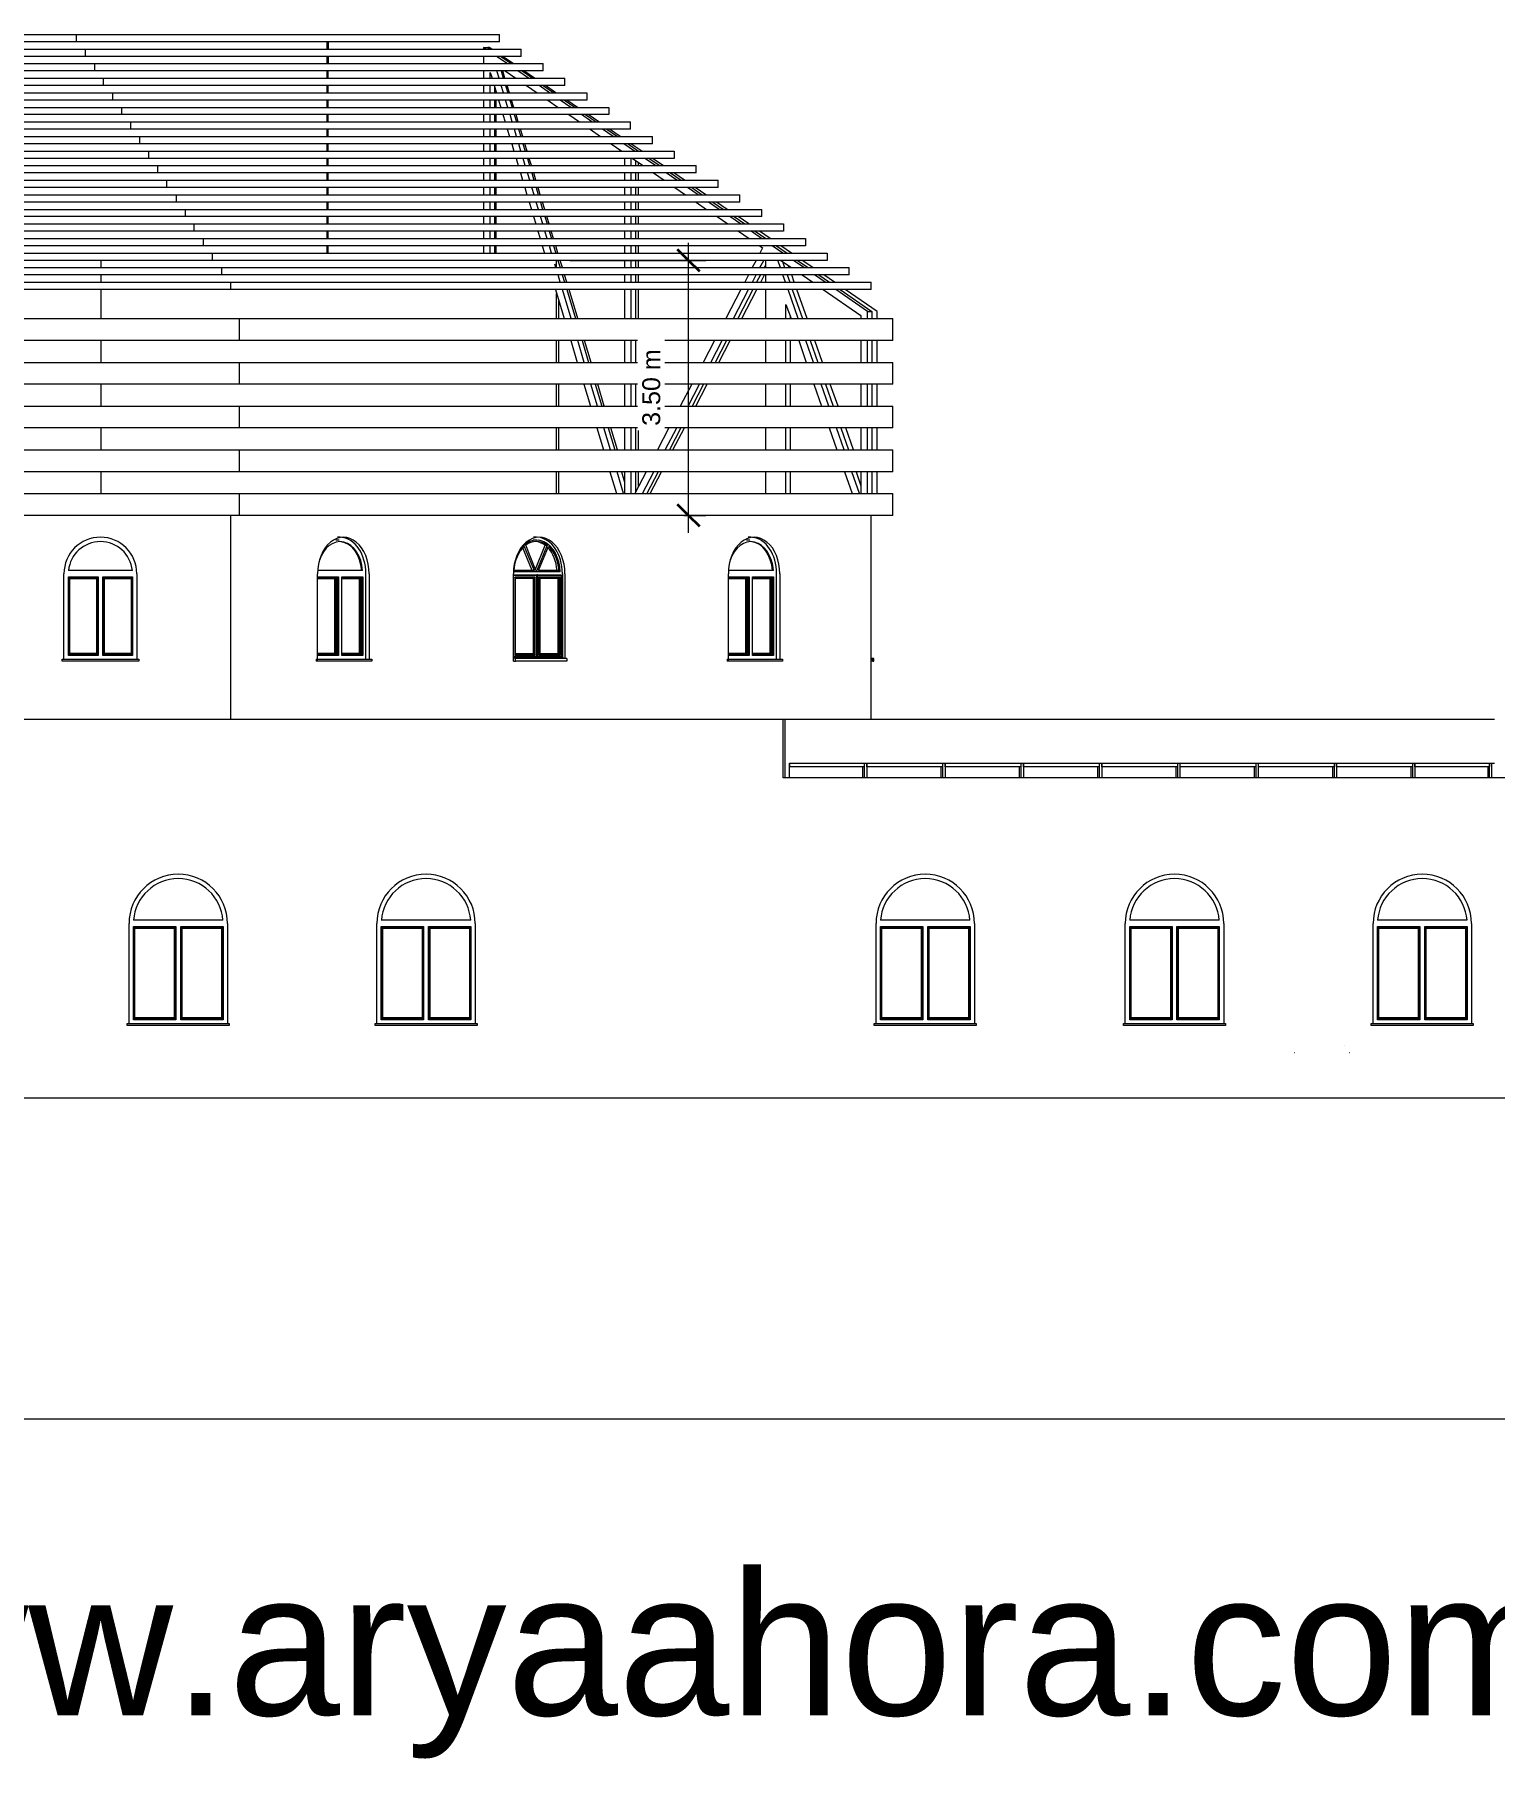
# Model space of a CAD drawing. Header units: millimetres. Extents: x -53558 to 47442, y -9060 to 14600.
# Drawn here: x -13527 to 6507, y -9060 to 14600 of the extents above; entities that cross this region are included whole.
import ezdxf

# ---------------------------------------------------------------- set-up
doc = ezdxf.new("R2010")
doc.units = ezdxf.units.MM
for name, color, linetype, lineweight in [('A-ANNO-DIMS', 211, 'Continuous', 9), ('A-ANNO-DIMS-100', 211, 'Continuous', 9), ('A-DETL-THIN', 151, 'Continuous', 9), ('A-FLOR', 192, 'Continuous', 9), ('A-GENM', 13, 'Continuous', 9), ('A-GLAZ', 151, 'Continuous', 9), ('A-GLAZ-CURT', 52, 'Continuous', 9), ('A-GLAZ-CWMG', 51, 'Continuous', 9), ('A-ROOF', 132, 'Continuous', 9), ('A-WALL', 113, 'Continuous', 9), ('G-ANNO-TEXT', 231, 'Continuous', 9), ('I-WALL', 2, 'Continuous', 9)]:
    doc.layers.add(name, color=color, linetype=linetype, lineweight=lineweight)
doc.styles.add('Arial', font='arial.ttf', dxfattribs={"height": 245.883234})
doc.styles.add('Arial_1', font='arial.ttf', dxfattribs={"height": 1967.065868})
doc.dimstyles.new('Diagonal_-_2_5mm_Arial', dxfattribs={"dimscale": 304.8, "dimtxt": 0.82021, "dimasz": 0.984252, "dimexe": 0.787402, "dimexo": 0.001615, "dimgap": 0.574147, "dimtad": 1, "dimlfac": 0.3048, "dimrnd": 0.01, "dimzin": 0, "dimdsep": 46, "dimtxsty": 'Arial', "dimblk1": 'OBLIQUE', "dimblk2": 'OBLIQUE', "dimsah": 1, "dimcen": 0.09, "dimdle": 0.787402, "dimazin": 0, "dimtfac": 1, "dimtdec": 4, "dimtix": 1, "dimtmove": 2, "dimatfit": 3, "dimfxl": 1, "dimtvp": 1, "dimtfill": 1, "dimtolj": 1, "dimtzin": 0, "dimarcsym": 2})

# ---------------------------------------------------------------- blocks, each defined once
blk = doc.blocks.new('Arched _2_ - Arched _2_-211955-North')
at = {"layer": 'A-GLAZ'}
for p, q in [((6129, 2443), (4902, 2443)), ((4901, 1075), (4901, 2357)), ((4901, 2357), (5483, 2357)), ((4911, 2345), (4911, 1093)), ((4911, 2345), (5471, 2345)), ((4921, 2335), (4911, 2345)), ((4921, 1103), (4921, 2335)), ((4921, 2335), (5461, 2335)), ((5471, 2345), (5461, 2335)), ((5461, 2335), (5461, 1103)), ((5471, 1093), (5471, 2345)), ((5483, 2357), (5483, 1075)), ((5549, 1075), (5549, 2357)), ((5549, 2357), (6131, 2357)), ((5561, 2345), (5561, 1093)), ((5561, 2345), (6121, 2345)), ((5571, 2335), (5561, 2345)), ((5571, 1103), (5571, 2335)), ((5571, 2335), (6111, 2335)), ((6121, 2345), (6111, 2335)), ((6111, 2335), (6111, 1103)), ((6121, 1093), (6121, 2345)), ((6131, 2357), (6131, 1075)), ((4816, 1025), (6216, 1025)), ((4816, 1000), (4816, 1025)), ((6216, 1000), (4816, 1000)), ((5483, 1075), (4901, 1075)), ((4911, 1093), (4921, 1103)), ((4911, 1093), (5471, 1093)), ((5461, 1103), (4921, 1103)), ((5471, 1093), (5461, 1103)), ((6131, 1075), (5549, 1075)), ((5561, 1093), (5571, 1103)), ((5561, 1093), (6121, 1093)), ((6111, 1103), (5571, 1103)), ((6121, 1093), (6111, 1103)), ((6216, 1025), (6216, 1000))]:
    blk.add_line(p, q, dxfattribs=at)
blk.add_arc((5516, 2400), 615, 4.0093, 175.9907, dxfattribs=at)
blk = doc.blocks.new('HOOR LIGHT - HOOR LIGHT-165948-North')
at = {"layer": 'A-GENM'}
for p, q in [((-23179, 11200), (-10839, 11200)), ((-10839, 11200), (-2048, 11200)), ((-10839, 11200), (-10839, 11100)), ((-2048, 11100), (-2048, 11200)), ((-10839, 11100), (-23179, 11100)), ((-2048, 11100), (-10839, 11100))]:
    blk.add_line(p, q, dxfattribs=at)
blk = doc.blocks.new('HOOR LIGHT1 - HOOR LIGHT-166020-North')
at = {"layer": 'A-GENM'}
for p, q in [((-23055, 11400), (-10963, 11400)), ((-10963, 11400), (-2348, 11400)), ((-10963, 11400), (-10963, 11300)), ((-2348, 11300), (-2348, 11400)), ((-10963, 11300), (-23055, 11300)), ((-2348, 11300), (-10963, 11300))]:
    blk.add_line(p, q, dxfattribs=at)
blk = doc.blocks.new('HOOR LIGHT2 - HOOR LIGHT-166050-North')
at = {"layer": 'A-GENM'}
for p, q in [((-22930, 11600), (-11088, 11600)), ((-11088, 11600), (-2648, 11600)), ((-11088, 11600), (-11088, 11500)), ((-2648, 11600), (-2648, 11500)), ((-11088, 11500), (-22930, 11500)), ((-2648, 11500), (-11088, 11500))]:
    blk.add_line(p, q, dxfattribs=at)
blk = doc.blocks.new('HOOR LIGHT3 - HOOR LIGHT-166080-North')
at = {"layer": 'A-GENM'}
for p, q in [((-22806, 11800), (-11212, 11800)), ((-11212, 11700), (-22806, 11700)), ((-11212, 11800), (-2948, 11800)), ((-11212, 11800), (-11212, 11700)), ((-2948, 11700), (-11212, 11700)), ((-2948, 11800), (-2948, 11700))]:
    blk.add_line(p, q, dxfattribs=at)
blk = doc.blocks.new('HOOR LIGHT4 - HOOR LIGHT-166110-North')
at = {"layer": 'A-GENM'}
for p, q in [((-22682, 12000), (-11336, 12000)), ((-11336, 11900), (-22682, 11900)), ((-11336, 12000), (-3248, 12000)), ((-11336, 11900), (-11336, 12000)), ((-3248, 11900), (-11336, 11900)), ((-3248, 12000), (-3248, 11900))]:
    blk.add_line(p, q, dxfattribs=at)
blk = doc.blocks.new('HOOR LIGHT5 - HOOR LIGHT-166140-North')
at = {"layer": 'A-GENM'}
for p, q in [((-22558, 12200), (-11460, 12200)), ((-11460, 12100), (-22558, 12100)), ((-11460, 12200), (-3548, 12200)), ((-11460, 12200), (-11460, 12100)), ((-3548, 12100), (-11460, 12100)), ((-3548, 12100), (-3548, 12200))]:
    blk.add_line(p, q, dxfattribs=at)
blk = doc.blocks.new('HOOR LIGHT6 - HOOR LIGHT-166170-North')
at = {"layer": 'A-GENM'}
for p, q in [((-22433, 12400), (-11585, 12400)), ((-11585, 12400), (-3848, 12400)), ((-11585, 12400), (-11585, 12300)), ((-3848, 12300), (-3848, 12400)), ((-11585, 12300), (-22433, 12300)), ((-3848, 12300), (-11585, 12300))]:
    blk.add_line(p, q, dxfattribs=at)
blk = doc.blocks.new('HOOR LIGHT7 - HOOR LIGHT-166200-North')
at = {"layer": 'A-GENM'}
for p, q in [((-22309, 12600), (-11709, 12600)), ((-11709, 12600), (-4148, 12600)), ((-11709, 12500), (-11709, 12600)), ((-4148, 12500), (-4148, 12600)), ((-11709, 12500), (-22309, 12500)), ((-4148, 12500), (-11709, 12500))]:
    blk.add_line(p, q, dxfattribs=at)
blk = doc.blocks.new('HOOR LIGHT8 - HOOR LIGHT-166230-North')
at = {"layer": 'A-GENM'}
for p, q in [((-22185, 12800), (-11833, 12800)), ((-11833, 12800), (-4448, 12800)), ((-11833, 12700), (-11833, 12800)), ((-4448, 12700), (-4448, 12800)), ((-11833, 12700), (-22185, 12700)), ((-4448, 12700), (-11833, 12700))]:
    blk.add_line(p, q, dxfattribs=at)
blk = doc.blocks.new('HOOR LIGHT9 - HOOR LIGHT-166260-North')
at = {"layer": 'A-GENM'}
for p, q in [((-22061, 13000), (-11957, 13000)), ((-11957, 12900), (-22061, 12900)), ((-11957, 13000), (-4748, 13000)), ((-11957, 12900), (-11957, 13000)), ((-4748, 12900), (-11957, 12900)), ((-4748, 13000), (-4748, 12900))]:
    blk.add_line(p, q, dxfattribs=at)
blk = doc.blocks.new('HOOR LIGHT10 - HOOR LIGHT-166290-North')
at = {"layer": 'A-GENM'}
for p, q in [((-21936, 13200), (-12082, 13200)), ((-12082, 13100), (-21936, 13100)), ((-12082, 13200), (-5048, 13200)), ((-12082, 13100), (-12082, 13200)), ((-5048, 13100), (-12082, 13100)), ((-5048, 13100), (-5048, 13200))]:
    blk.add_line(p, q, dxfattribs=at)
blk = doc.blocks.new('HOOR LIGHT11 - HOOR LIGHT-166320-North')
at = {"layer": 'A-GENM'}
for p, q in [((-21812, 13400), (-12206, 13400)), ((-12206, 13300), (-21812, 13300)), ((-12206, 13400), (-5348, 13400)), ((-12206, 13300), (-12206, 13400)), ((-5348, 13300), (-12206, 13300)), ((-5348, 13300), (-5348, 13400))]:
    blk.add_line(p, q, dxfattribs=at)
blk = doc.blocks.new('HOOR LIGHT12 - HOOR LIGHT-166350-North')
at = {"layer": 'A-GENM'}
for p, q in [((-21688, 13600), (-12330, 13600)), ((-12330, 13500), (-21688, 13500)), ((-12330, 13600), (-5648, 13600)), ((-12330, 13500), (-12330, 13600)), ((-5648, 13500), (-12330, 13500)), ((-5648, 13600), (-5648, 13500))]:
    blk.add_line(p, q, dxfattribs=at)
blk = doc.blocks.new('HOOR LIGHT13 - HOOR LIGHT-166380-North')
at = {"layer": 'A-GENM'}
for p, q in [((-21563, 13800), (-12454, 13800)), ((-12454, 13800), (-5948, 13800)), ((-12454, 13700), (-12454, 13800)), ((-5948, 13800), (-5948, 13700)), ((-12454, 13700), (-21563, 13700)), ((-5948, 13700), (-12454, 13700))]:
    blk.add_line(p, q, dxfattribs=at)
blk = doc.blocks.new('HOOR LIGHT14 - HOOR LIGHT-166410-North')
at = {"layer": 'A-GENM'}
for p, q in [((-21439, 14000), (-12579, 14000)), ((-12579, 14000), (-6248, 14000)), ((-12579, 13900), (-12579, 14000)), ((-6248, 13900), (-6248, 14000)), ((-12579, 13900), (-21439, 13900)), ((-6248, 13900), (-12579, 13900))]:
    blk.add_line(p, q, dxfattribs=at)
blk = doc.blocks.new('HOOR LIGHT15 - HOOR LIGHT-166476-North')
at = {"layer": 'A-GENM'}
for p, q in [((-21315, 14200), (-12703, 14200)), ((-12703, 14200), (-6548, 14200)), ((-12703, 14200), (-12703, 14100)), ((-6548, 14100), (-6548, 14200)), ((-12703, 14100), (-21315, 14100)), ((-6548, 14100), (-12703, 14100))]:
    blk.add_line(p, q, dxfattribs=at)
blk = doc.blocks.new('HOOR LIGHT16 - HOOR LIGHT-166506-North')
at = {"layer": 'A-GENM'}
for p, q in [((-21191, 14400), (-12827, 14400)), ((-12827, 14300), (-21191, 14300)), ((-12827, 14400), (-6848, 14400)), ((-12827, 14300), (-12827, 14400)), ((-6848, 14300), (-12827, 14300)), ((-6848, 14300), (-6848, 14400))]:
    blk.add_line(p, q, dxfattribs=at)
blk = doc.blocks.new('HOOR LIGHT17 - HOOR LIGHT-166536-North')
at = {"layer": 'A-GENM'}
for p, q in [((-26804, 14600), (-21066, 14600)), ((-26804, 14500), (-26804, 14600)), ((-21066, 14500), (-26804, 14500)), ((-21066, 14600), (-12952, 14600)), ((-21066, 14600), (-21066, 14500)), ((-12952, 14500), (-21066, 14500)), ((-12952, 14600), (-7148, 14600)), ((-12952, 14500), (-12952, 14600)), ((-7148, 14500), (-12952, 14500)), ((-7148, 14500), (-7148, 14600))]:
    blk.add_line(p, q, dxfattribs=at)
blk = doc.blocks.new('TRUESS1 - TRUESS-169983-North')
at = {"layer": 'A-GENM'}
for p, q in [((-7286, 14423), (-7306, 14423)), ((-7252, 14400), (-7286, 14423)), ((-7286, 14423), (-7286, 14409)), ((-6958, 14200), (-7105, 14300)), ((-7071, 14000), (-7101, 14100)), ((-6664, 14000), (-6811, 14100)), ((-7193, 13800), (-7193, 13813)), ((-7010, 13800), (-7040, 13900)), ((-6371, 13800), (-6517, 13900)), ((-7193, 13600), (-7193, 13700)), ((-7193, 13400), (-7193, 13500)), ((-6950, 13600), (-6980, 13700)), ((-6889, 13400), (-6919, 13500)), ((-6077, 13600), (-6224, 13700)), ((-5783, 13400), (-5930, 13500)), ((-7193, 13200), (-7193, 13300)), ((-6828, 13200), (-6859, 13300)), ((-5489, 13200), (-5636, 13300)), ((-7193, 13000), (-7193, 13100)), ((-6768, 13000), (-6798, 13100)), ((-5195, 13000), (-5342, 13100)), ((-7193, 12800), (-7193, 12900)), ((-6707, 12800), (-6738, 12900)), ((-5240, 12800), (-5240, 12844)), ((-4901, 12800), (-5048, 12900)), ((-7193, 12600), (-7193, 12700)), ((-6647, 12600), (-6677, 12700)), ((-5240, 12600), (-5240, 12700)), ((-4608, 12600), (-4754, 12700)), ((-7193, 12400), (-7193, 12500)), ((-6586, 12400), (-6616, 12500)), ((-5240, 12400), (-5240, 12500)), ((-4314, 12400), (-4461, 12500)), ((-7193, 12200), (-7193, 12300)), ((-7193, 12000), (-7193, 12100)), ((-6526, 12200), (-6556, 12300)), ((-6465, 12000), (-6495, 12100)), ((-5240, 12200), (-5240, 12300)), ((-5240, 12000), (-5240, 12100)), ((-4020, 12200), (-4167, 12300)), ((-3726, 12000), (-3873, 12100)), ((-7193, 11800), (-7193, 11900)), ((-6404, 11800), (-6435, 11900)), ((-5240, 11800), (-5240, 11900)), ((-3432, 11800), (-3579, 11900)), ((-7193, 11600), (-7193, 11700)), ((-6344, 11600), (-6374, 11700)), ((-5240, 11600), (-5240, 11700)), ((-3138, 11600), (-3285, 11700)), ((-6283, 11400), (-6314, 11500)), ((-5240, 11400), (-5240, 11500)), ((-3172, 11400), (-3183, 11429)), ((-2845, 11400), (-2991, 11500)), ((-6223, 11200), (-6253, 11300)), ((-5240, 11200), (-5240, 11300)), ((-3560, 11200), (-3508, 11300)), ((-3102, 11200), (-3137, 11300)), ((-2551, 11200), (-2698, 11300)), ((-6071, 10700), (-6192, 11100)), ((-5240, 10700), (-5240, 11100)), ((-3822, 10700), (-3613, 11100)), ((-2925, 10700), (-3066, 11100)), ((-1963, 10800), (-2404, 11100)), ((-1963, 10700), (-1963, 10800)), ((-5890, 10100), (-5980, 10400)), ((-5240, 10100), (-5240, 10400)), ((-4137, 10100), (-3980, 10400)), ((-2713, 10100), (-2819, 10400)), ((-1963, 10100), (-1963, 10400)), ((-5708, 9500), (-5799, 9800)), ((-5240, 9500), (-5240, 9800)), ((-4452, 9500), (-4295, 9800)), ((-2501, 9500), (-2607, 9800)), ((-1963, 9500), (-1963, 9800)), ((-5526, 8900), (-5617, 9200)), ((-5240, 8900), (-5240, 9200)), ((-4767, 8900), (-4609, 9200)), ((-2289, 8900), (-2395, 9200)), ((-1963, 8900), (-1963, 9200)), ((-5431, 8587), (-5435, 8600)), ((-5240, 8393), (-5240, 8600)), ((-5081, 8300), (-4924, 8600)), ((-1963, 8300), (-1963, 8600))]:
    blk.add_line(p, q, dxfattribs=at)
blk = doc.blocks.new('TRUESS4 - TRUESS-173663-North')
at = {"layer": 'A-GENM'}
for p, q in [((-7332, 14400), (-7365, 14423)), ((-7365, 14423), (-7365, 14400)), ((-7365, 14423), (-7306, 14423)), ((-7365, 14300), (-7365, 14200)), ((-7306, 14423), (-7273, 14400)), ((-7041, 14200), (-7186, 14300)), ((-7128, 14300), (-6982, 14200)), ((-7365, 14100), (-7365, 14000)), ((-7273, 14080), (-7249, 14000)), ((-7273, 14000), (-7273, 14080)), ((-7152, 14000), (-7182, 14100)), ((-7123, 14100), (-7094, 14000)), ((-7067, 14100), (-6922, 14000)), ((-6750, 14000), (-6895, 14100)), ((-6837, 14100), (-6691, 14000)), ((-7365, 13900), (-7365, 13800)), ((-7273, 13800), (-7273, 13900)), ((-7219, 13900), (-7189, 13800)), ((-7214, 13885), (-7214, 13800)), ((-7092, 13800), (-7122, 13900)), ((-7064, 13900), (-7034, 13800)), ((-6776, 13900), (-6631, 13800)), ((-6459, 13800), (-6604, 13900)), ((-6546, 13900), (-6400, 13800)), ((-7365, 13700), (-7365, 13600)), ((-7365, 13500), (-7365, 13400)), ((-7273, 13600), (-7273, 13700)), ((-7273, 13400), (-7273, 13500)), ((-7214, 13700), (-7214, 13600)), ((-7214, 13500), (-7214, 13400)), ((-7159, 13700), (-7129, 13600)), ((-7099, 13500), (-7069, 13400)), ((-7032, 13600), (-7062, 13700)), ((-7004, 13700), (-6974, 13600)), ((-6972, 13400), (-7002, 13500)), ((-6944, 13500), (-6914, 13400)), ((-6485, 13700), (-6340, 13600)), ((-6168, 13600), (-6313, 13700)), ((-6255, 13700), (-6109, 13600)), ((-6195, 13500), (-6049, 13400)), ((-5877, 13400), (-6022, 13500)), ((-5964, 13500), (-5818, 13400)), ((-7365, 13300), (-7365, 13200)), ((-7273, 13200), (-7273, 13300)), ((-7214, 13300), (-7214, 13200)), ((-7039, 13300), (-7009, 13200)), ((-6912, 13200), (-6942, 13300)), ((-6884, 13300), (-6854, 13200)), ((-5904, 13300), (-5758, 13200)), ((-5586, 13200), (-5732, 13300)), ((-5673, 13300), (-5528, 13200)), ((-7365, 13100), (-7365, 13000)), ((-7273, 13000), (-7273, 13100)), ((-7214, 13100), (-7214, 13000)), ((-6979, 13100), (-6949, 13000)), ((-6852, 13000), (-6882, 13100)), ((-6824, 13100), (-6794, 13000)), ((-5613, 13100), (-5467, 13000)), ((-5295, 13000), (-5441, 13100)), ((-5382, 13100), (-5237, 13000)), ((-7365, 12900), (-7365, 12800)), ((-7273, 12800), (-7273, 12900)), ((-7214, 12900), (-7214, 12800)), ((-6919, 12900), (-6889, 12800)), ((-6792, 12800), (-6822, 12900)), ((-6764, 12900), (-6734, 12800)), ((-5431, 12900), (-5431, 12800)), ((-5339, 12800), (-5339, 12900)), ((-5322, 12900), (-5176, 12800)), ((-5281, 12872), (-5281, 12800)), ((-5004, 12800), (-5150, 12900)), ((-5091, 12900), (-4946, 12800)), ((-7365, 12700), (-7365, 12600)), ((-7273, 12600), (-7273, 12700)), ((-7214, 12700), (-7214, 12600)), ((-6859, 12700), (-6829, 12600)), ((-6732, 12600), (-6762, 12700)), ((-6704, 12700), (-6674, 12600)), ((-5431, 12700), (-5431, 12600)), ((-5339, 12600), (-5339, 12700)), ((-5281, 12700), (-5281, 12600)), ((-5031, 12700), (-4885, 12600)), ((-4713, 12600), (-4859, 12700)), ((-4800, 12700), (-4655, 12600)), ((-7365, 12500), (-7365, 12400)), ((-7273, 12400), (-7273, 12500)), ((-7214, 12500), (-7214, 12400)), ((-6799, 12500), (-6769, 12400)), ((-6672, 12400), (-6702, 12500)), ((-6644, 12500), (-6614, 12400)), ((-5431, 12500), (-5431, 12400)), ((-5339, 12400), (-5339, 12500)), ((-5281, 12500), (-5281, 12400)), ((-4740, 12500), (-4595, 12400)), ((-4422, 12400), (-4568, 12500)), ((-4509, 12500), (-4364, 12400)), ((-7365, 12300), (-7365, 12200)), ((-7365, 12100), (-7365, 12000)), ((-7273, 12200), (-7273, 12300)), ((-7273, 12000), (-7273, 12100)), ((-7214, 12300), (-7214, 12200)), ((-7214, 12100), (-7214, 12000)), ((-6739, 12300), (-6709, 12200)), ((-6679, 12100), (-6649, 12000)), ((-6612, 12200), (-6642, 12300)), ((-6584, 12300), (-6554, 12200)), ((-6552, 12000), (-6582, 12100)), ((-6524, 12100), (-6494, 12000)), ((-5431, 12300), (-5431, 12200)), ((-5431, 12100), (-5431, 12000)), ((-5339, 12200), (-5339, 12300)), ((-5339, 12000), (-5339, 12100)), ((-5281, 12300), (-5281, 12200)), ((-5281, 12100), (-5281, 12000)), ((-4449, 12300), (-4304, 12200)), ((-4131, 12200), (-4277, 12300)), ((-4218, 12300), (-4073, 12200)), ((-4158, 12100), (-4013, 12000)), ((-3841, 12000), (-3986, 12100)), ((-3928, 12100), (-3782, 12000)), ((-7365, 11900), (-7365, 11800)), ((-7273, 11800), (-7273, 11900)), ((-7214, 11900), (-7214, 11800)), ((-6619, 11900), (-6589, 11800)), ((-6492, 11800), (-6522, 11900)), ((-6464, 11900), (-6434, 11800)), ((-5431, 11900), (-5431, 11800)), ((-5339, 11800), (-5339, 11900)), ((-5281, 11900), (-5281, 11800)), ((-3867, 11900), (-3722, 11800)), ((-3550, 11800), (-3695, 11900)), ((-3637, 11900), (-3491, 11800)), ((-7365, 11700), (-7365, 11600)), ((-7273, 11600), (-7273, 11700)), ((-7214, 11700), (-7214, 11600)), ((-6559, 11700), (-6529, 11600)), ((-6432, 11600), (-6462, 11700)), ((-6404, 11700), (-6374, 11600)), ((-5431, 11700), (-5431, 11600)), ((-5339, 11600), (-5339, 11700)), ((-5281, 11700), (-5281, 11600)), ((-3576, 11700), (-3537, 11673)), ((-3537, 11673), (-3574, 11600)), ((-3259, 11600), (-3404, 11700)), ((-3346, 11700), (-3200, 11600)), ((-6372, 11400), (-6386, 11446)), ((-6344, 11500), (-6314, 11400)), ((-5431, 11500), (-5431, 11400)), ((-5339, 11400), (-5339, 11500)), ((-5281, 11500), (-5281, 11400)), ((-3626, 11500), (-3678, 11400)), ((-3572, 11400), (-3521, 11500)), ((-3498, 11431), (-3514, 11400)), ((-3498, 11500), (-3498, 11400)), ((-3292, 11400), (-3327, 11500)), ((-3285, 11500), (-3140, 11400)), ((-3264, 11485), (-3234, 11400)), ((-2968, 11400), (-3113, 11500)), ((-3055, 11500), (-2909, 11400)), ((-6312, 11200), (-6342, 11300)), ((-6284, 11300), (-6254, 11200)), ((-5431, 11300), (-5431, 11200)), ((-5339, 11200), (-5339, 11300)), ((-5281, 11300), (-5281, 11200)), ((-3730, 11300), (-3782, 11200)), ((-3676, 11200), (-3624, 11300)), ((-3566, 11300), (-3618, 11200)), ((-3498, 11300), (-3498, 11200)), ((-3222, 11200), (-3257, 11300)), ((-3199, 11300), (-3164, 11200)), ((-2995, 11300), (-2849, 11200)), ((-2677, 11200), (-2822, 11300)), ((-2764, 11300), (-2618, 11200)), ((-6379, 11100), (-6259, 10700)), ((-6162, 10700), (-6282, 11100)), ((-6224, 11100), (-6104, 10700)), ((-5431, 11100), (-5431, 10700)), ((-5339, 10700), (-5339, 11100)), ((-5281, 11100), (-5281, 10700)), ((-3834, 11100), (-4042, 10700)), ((-3936, 10700), (-3728, 11100)), ((-3670, 11100), (-3877, 10700)), ((-3498, 11100), (-3498, 10700)), ((-3215, 10700), (-3215, 10896)), ((-3215, 10896), (-3146, 10700)), ((-3048, 10700), (-3187, 11100)), ((-3129, 11100), (-2989, 10700)), ((-2704, 11100), (-2187, 10745)), ((-2095, 10800), (-2531, 11100)), ((-2473, 11100), (-2037, 10800)), ((-3156, 10729), (-3156, 10700)), ((-2187, 10745), (-2187, 10700)), ((-2095, 10700), (-2095, 10800)), ((-2095, 10800), (-2037, 10800)), ((-2037, 10800), (-2037, 10700)), ((-6169, 10400), (-6079, 10100)), ((-5983, 10100), (-6073, 10400)), ((-6014, 10400), (-5924, 10100)), ((-5431, 10400), (-5431, 10100)), ((-5339, 10100), (-5339, 10400)), ((-5281, 10400), (-5281, 10100)), ((-4198, 10400), (-4353, 10100)), ((-4248, 10100), (-4092, 10400)), ((-4033, 10400), (-4189, 10100)), ((-3498, 10400), (-3498, 10100)), ((-3215, 10100), (-3215, 10400)), ((-3156, 10400), (-3156, 10100)), ((-3041, 10400), (-2936, 10100)), ((-2838, 10100), (-2943, 10400)), ((-2884, 10400), (-2779, 10100)), ((-2187, 10400), (-2187, 10100)), ((-2095, 10100), (-2095, 10400)), ((-2037, 10400), (-2037, 10100)), ((-5989, 9800), (-5899, 9500)), ((-5803, 9500), (-5893, 9800)), ((-5834, 9800), (-5744, 9500)), ((-5431, 9800), (-5431, 9500)), ((-5339, 9500), (-5339, 9800)), ((-5281, 9800), (-5281, 9500)), ((-4509, 9800), (-4665, 9500)), ((-4559, 9500), (-4403, 9800)), ((-4345, 9800), (-4501, 9500)), ((-3498, 9800), (-3498, 9500)), ((-3215, 9500), (-3215, 9800)), ((-3156, 9800), (-3156, 9500)), ((-2831, 9800), (-2726, 9500)), ((-2628, 9500), (-2733, 9800)), ((-2674, 9800), (-2569, 9500)), ((-2187, 9800), (-2187, 9500)), ((-2095, 9500), (-2095, 9800)), ((-2037, 9800), (-2037, 9500)), ((-5810, 9200), (-5720, 8900)), ((-5623, 8900), (-5713, 9200)), ((-5654, 9200), (-5564, 8900)), ((-5431, 9200), (-5431, 8900)), ((-5339, 8900), (-5339, 9200)), ((-5281, 9200), (-5281, 8900)), ((-4821, 9200), (-4977, 8900)), ((-4871, 8900), (-4715, 9200)), ((-4657, 9200), (-4812, 8900)), ((-3498, 9200), (-3498, 8900)), ((-3215, 8900), (-3215, 9200)), ((-3156, 9200), (-3156, 8900)), ((-2621, 9200), (-2516, 8900)), ((-2418, 8900), (-2523, 9200)), ((-2464, 9200), (-2359, 8900)), ((-2187, 9200), (-2187, 8900)), ((-2095, 8900), (-2095, 9200)), ((-2037, 9200), (-2037, 8900)), ((-5630, 8600), (-5540, 8300)), ((-5443, 8300), (-5533, 8600)), ((-5474, 8600), (-5431, 8457)), ((-5431, 8600), (-5431, 8300)), ((-5339, 8300), (-5339, 8600)), ((-5132, 8600), (-5288, 8300)), ((-5281, 8600), (-5281, 8314)), ((-5182, 8300), (-5027, 8600)), ((-4968, 8600), (-5124, 8300)), ((-3498, 8600), (-3498, 8300)), ((-3215, 8300), (-3215, 8600)), ((-3156, 8600), (-3156, 8300)), ((-2411, 8600), (-2306, 8300)), ((-2208, 8300), (-2313, 8600)), ((-2254, 8600), (-2187, 8408)), ((-2187, 8600), (-2187, 8300)), ((-2095, 8300), (-2095, 8600)), ((-2037, 8600), (-2037, 8300))]:
    blk.add_line(p, q, dxfattribs=at)
blk = doc.blocks.new('Sofa Single Seater - 900 x 700 mm-182966-North')
at = {"layer": 'A-GENM'}
for p, q in [((4444, 725), (4442, 725)), ((3767, 625), (3762, 625)), ((4517, 625), (4511, 625))]:
    blk.add_line(p, q, dxfattribs=at)
blk = doc.blocks.new('System Panel - Glazed-229369-North')
at = {"layer": 'A-GLAZ-CURT'}
blk.add_line((6419, 4400), (6419, 4550), dxfattribs=at)
blk = doc.blocks.new('System Panel - Glazed-229370-North')
at = {"layer": 'A-GLAZ-CURT'}
blk.add_line((5362, 4400), (5362, 4550), dxfattribs=at)
blk = doc.blocks.new('Rectangular Mullion - 50 x 150mm-229365-North')
at = {"layer": 'A-GLAZ-CWMG'}
for p, q in [((-3164, 4550), (-3164, 4600)), ((-2142, 4550), (-3164, 4550)), ((-2142, 4600), (-2142, 4550))]:
    blk.add_line(p, q, dxfattribs=at)
blk = doc.blocks.new('Rectangular Mullion - 50 x 150mm-229366-North')
at = {"layer": 'A-GLAZ-CWMG'}
for p, q in [((4341, 4550), (4341, 4600)), ((5380, 4550), (4341, 4550)), ((5380, 4600), (5380, 4550))]:
    blk.add_line(p, q, dxfattribs=at)
blk = doc.blocks.new('Rectangular Mullion - 50 x 150mm-229364-North')
at = {"layer": 'A-GLAZ-CWMG'}
for p, q in [((6437, 4400), (6437, 4600)), ((6472, 4400), (6472, 4600))]:
    blk.add_line(p, q, dxfattribs=at)
blk = doc.blocks.new('Rectangular Mullion - 50 x 150mm-229360-North')
at = {"layer": 'A-GLAZ-CWMG'}
for p, q in [((5380, 4600), (5380, 4400)), ((5415, 4600), (5415, 4400))]:
    blk.add_line(p, q, dxfattribs=at)
blk = doc.blocks.new('Arched _2_ - Arched _2_ 2-V9-North')
at = {"layer": 'A-GLAZ'}
for p, q in [((-13062, 6075), (-13062, 7157)), ((-13062, 7157), (-12655, 7157)), ((-12184, 7243), (-13060, 7243)), ((-13052, 7145), (-13052, 6093)), ((-13052, 7145), (-12667, 7145)), ((-13042, 7135), (-13052, 7145)), ((-13042, 6103), (-13042, 7135)), ((-13042, 7135), (-12677, 7135)), ((-12667, 7145), (-12677, 7135)), ((-12677, 7135), (-12677, 6103)), ((-12667, 6093), (-12667, 7145)), ((-12655, 7157), (-12655, 6075)), ((-12589, 6075), (-12589, 7157)), ((-12589, 7157), (-12182, 7157)), ((-12577, 7145), (-12577, 6093)), ((-12577, 7145), (-12192, 7145)), ((-12567, 7135), (-12577, 7145)), ((-12567, 6103), (-12567, 7135)), ((-12567, 7135), (-12202, 7135)), ((-12192, 7145), (-12202, 7135)), ((-12202, 7135), (-12202, 6103)), ((-12192, 6093), (-12192, 7145)), ((-12182, 7157), (-12182, 6075)), ((-13147, 6025), (-12097, 6025)), ((-13147, 6000), (-13147, 6025)), ((-12097, 6000), (-13147, 6000)), ((-12655, 6075), (-13062, 6075)), ((-13052, 6093), (-13042, 6103)), ((-13052, 6093), (-12667, 6093)), ((-12677, 6103), (-13042, 6103)), ((-12667, 6093), (-12677, 6103)), ((-12182, 6075), (-12589, 6075)), ((-12577, 6093), (-12567, 6103)), ((-12577, 6093), (-12192, 6093)), ((-12202, 6103), (-12567, 6103)), ((-12192, 6093), (-12202, 6103)), ((-12097, 6025), (-12097, 6000))]:
    blk.add_line(p, q, dxfattribs=at)
blk.add_arc((-12622, 7200), 440, 5.6083, 174.3917, dxfattribs=at)
blk = doc.blocks.new('Arched _2_ - Arched _2_ 2-V10-North')
at = {"layer": 'A-GLAZ'}
for p, q in [((-9363, 7660), (-9391, 7660)), ((-9334, 7700), (-9368, 7700)), ((-9346, 7660), (-9363, 7660)), ((-9642, 7157), (-9357, 7157)), ((-9642, 7145), (-9378, 7145)), ((-9642, 7135), (-9396, 7135)), ((-9024, 7243), (-9640, 7243)), ((-9408, 7135), (-9408, 6103)), ((-9378, 7145), (-9396, 7135)), ((-9396, 7135), (-9396, 6103)), ((-9378, 6093), (-9378, 7145)), ((-9370, 6075), (-9370, 7157)), ((-9357, 7157), (-9357, 6075)), ((-9310, 6075), (-9310, 7157)), ((-9310, 7157), (-9023, 7157)), ((-9310, 7145), (-9042, 7145)), ((-9310, 7135), (-9060, 7135)), ((-9072, 7135), (-9072, 6103)), ((-9042, 7145), (-9060, 7135)), ((-9060, 7135), (-9060, 6103)), ((-9042, 6093), (-9042, 7145)), ((-9035, 6075), (-9035, 7157)), ((-9023, 7157), (-9023, 6075)), ((-8980, 6025), (-8980, 7200)), ((-9660, 6025), (-9642, 6025)), ((-9660, 6025), (-9660, 6000)), ((-9642, 6000), (-9660, 6000)), ((-9396, 6103), (-9642, 6103)), ((-9642, 6093), (-9378, 6093)), ((-9357, 6075), (-9642, 6075)), ((-9642, 6025), (-8900, 6025)), ((-9642, 6000), (-9642, 6025)), ((-8900, 6000), (-9642, 6000)), ((-9378, 6093), (-9396, 6103)), ((-9060, 6103), (-9310, 6103)), ((-9310, 6093), (-9042, 6093)), ((-9023, 6075), (-9310, 6075)), ((-9042, 6093), (-9060, 6103)), ((-8900, 6025), (-8900, 6000))]:
    blk.add_line(p, q, dxfattribs=at)
for centre, major_axis, start_param, end_param in [((-9334, 7200), (0, 440), 4.810272, 7.430807), ((-9346, 7200), (0, 440), 4.810272, 6.205664), ((-9334, 7200), (0, 500), 4.712389, 6.218921), ((-9334, 7200), (0, 440), 1.185424, 1.228713)]:
    blk.add_ellipse(centre, major_axis=major_axis, ratio=0.707107, start_param=start_param, end_param=end_param, dxfattribs=at)
blk = doc.blocks.new('Arched _2_ - Arched _2_ 2-V11-North')
at = {"layer": 'A-GLAZ'}
for p, q in [((-6806, 7575), (-6670, 7243)), ((-6646, 7243), (-6787, 7590)), ((-6668, 7660), (-6685, 7660)), ((-6637, 7700), (-6681, 7700)), ((-6640, 7660), (-6668, 7660)), ((-6654, 7264), (-6521, 7590)), ((-6493, 7590), (-6635, 7243)), ((-6611, 7243), (-6475, 7575)), ((-6521, 7590), (-6493, 7590)), ((-6698, 7243), (-6825, 7555)), ((-6955, 7185), (-6636, 7185)), ((-6953, 7174), (-6955, 7176)), ((-6312, 7225), (-6954, 7225)), ((-6953, 6064), (-6953, 7174)), ((-6640, 7174), (-6953, 7174)), ((-6670, 7243), (-6951, 7243)), ((-6930, 7135), (-6938, 7152)), ((-6938, 7152), (-6938, 6086)), ((-6655, 7152), (-6938, 7152)), ((-6930, 7135), (-6930, 6103)), ((-6672, 7135), (-6930, 7135)), ((-6684, 7135), (-6684, 6103)), ((-6655, 7152), (-6672, 7135)), ((-6672, 6103), (-6672, 7135)), ((-6655, 6086), (-6655, 7152)), ((-6635, 7243), (-6646, 7243)), ((-6636, 7185), (-6640, 7174)), ((-6640, 7174), (-6640, 6064)), ((-6636, 7185), (-6636, 6053)), ((-6629, 7185), (-6633, 7185)), ((-6633, 7185), (-6633, 6053)), ((-6629, 6053), (-6629, 7185)), ((-6617, 7174), (-6629, 7185)), ((-6629, 7185), (-6300, 7185)), ((-6617, 6064), (-6617, 7174)), ((-6304, 7174), (-6617, 7174)), ((-6329, 7243), (-6611, 7243)), ((-6594, 7135), (-6602, 7152)), ((-6602, 7152), (-6602, 6086)), ((-6319, 7152), (-6602, 7152)), ((-6594, 7135), (-6594, 6103)), ((-6336, 7135), (-6594, 7135)), ((-6348, 7135), (-6348, 6103)), ((-6319, 7152), (-6336, 7135)), ((-6336, 6103), (-6336, 7135)), ((-6319, 6086), (-6319, 7152)), ((-6300, 7185), (-6304, 7174)), ((-6304, 7174), (-6304, 6064)), ((-6300, 7185), (-6300, 6053)), ((-6283, 7200), (-6283, 6051)), ((-6953, 6064), (-6955, 6062)), ((-6636, 6053), (-6955, 6053)), ((-6955, 6051), (-6283, 6051)), ((-6273, 6050), (-6955, 6050)), ((-6273, 6047), (-6955, 6047)), ((-6928, 6034), (-6955, 6040)), ((-6955, 6000), (-6928, 6000)), ((-6640, 6064), (-6953, 6064)), ((-6930, 6103), (-6938, 6086)), ((-6938, 6086), (-6655, 6086)), ((-6930, 6103), (-6672, 6103)), ((-6928, 6000), (-6928, 6034)), ((-6221, 6034), (-6928, 6034)), ((-6221, 6000), (-6928, 6000)), ((-6672, 6103), (-6655, 6086)), ((-6640, 6064), (-6636, 6053)), ((-6629, 6053), (-6633, 6053)), ((-6617, 6064), (-6629, 6053)), ((-6300, 6053), (-6629, 6053)), ((-6304, 6064), (-6617, 6064)), ((-6594, 6103), (-6602, 6086)), ((-6602, 6086), (-6319, 6086)), ((-6594, 6103), (-6336, 6103)), ((-6336, 6103), (-6319, 6086)), ((-6304, 6064), (-6300, 6053)), ((-6283, 6051), (-6273, 6050)), ((-6273, 6050), (-6273, 6047)), ((-6273, 6047), (-6221, 6034)), ((-6221, 6034), (-6221, 6000))]:
    blk.add_line(p, q, dxfattribs=at)
for centre, major_axis, start_param, end_param in [((-6640, 7200), (0, 442), 0.557542, 1.473357), ((-6637, 7200), (0, 460), 4.766764, 7.17909), ((-6640, 7200), (0, 442), 5.79353, 6.772841), ((-6668, 7200), (0, 442), 5.79353, 6.213235), ((-6637, 7200), (0, 500), 4.712389, 6.232979), ((-6640, 7200), (0, 460), 4.929062, 6.20337), ((-6640, 7200), (0, 442), 4.809828, 5.725643), ((-6668, 7200), (0, 442), 4.809828, 5.648681), ((-6640, 7200), (0, 460), 4.766764, 4.926387)]:
    blk.add_ellipse(centre, major_axis=major_axis, ratio=0.707107, start_param=start_param, end_param=end_param, dxfattribs=at)
blk = doc.blocks.new('Arched _2_ - Arched _2_ 2-V12-North')
at = {"layer": 'A-GLAZ'}
for p, q in [((-2048, 6025), (-2023, 6025)), ((-2023, 6000), (-2048, 6000)), ((-2023, 6000), (-2023, 6025))]:
    blk.add_line(p, q, dxfattribs=at)
blk = doc.blocks.new('Arched _2_ - Arched _2_ 2-V13-North')
at = {"layer": 'A-GLAZ'}
for p, q in [((-2011, 6034), (-2048, 6040)), ((-2023, 6000), (-2011, 6000)), ((-2011, 6000), (-2011, 6034))]:
    blk.add_line(p, q, dxfattribs=at)
blk = doc.blocks.new('POLYGON HOORNO1 - POLYGON HOORNO-266158-North')
at = {"layer": 'A-ROOF'}
for p, q in [((-23303, 8300), (-10715, 8300)), ((-10715, 8300), (-1748, 8300)), ((-10715, 8000), (-10715, 8300)), ((-1748, 8000), (-1748, 8300)), ((-10715, 8000), (-23303, 8000)), ((-1748, 8000), (-10715, 8000))]:
    blk.add_line(p, q, dxfattribs=at)
blk = doc.blocks.new('POLYGON HOORNO2 - POLYGON HOORNO-266412-North')
at = {"layer": 'A-ROOF'}
for p, q in [((-23303, 8900), (-10715, 8900)), ((-10715, 8900), (-1748, 8900)), ((-10715, 8600), (-10715, 8900)), ((-1748, 8600), (-1748, 8900)), ((-10715, 8600), (-23303, 8600)), ((-1748, 8600), (-10715, 8600))]:
    blk.add_line(p, q, dxfattribs=at)
blk = doc.blocks.new('POLYGON HOORNO3 - POLYGON HOORNO-266474-North')
at = {"layer": 'A-ROOF'}
for p, q in [((-23303, 9500), (-10715, 9500)), ((-10715, 9500), (-1748, 9500)), ((-10715, 9200), (-10715, 9500)), ((-1748, 9200), (-1748, 9500)), ((-10715, 9200), (-23303, 9200)), ((-1748, 9200), (-10715, 9200))]:
    blk.add_line(p, q, dxfattribs=at)
blk = doc.blocks.new('POLYGON HOORNO4 - POLYGON HOORNO-266536-North')
at = {"layer": 'A-ROOF'}
for p, q in [((-23303, 10100), (-10715, 10100)), ((-10715, 10100), (-1748, 10100)), ((-10715, 9800), (-10715, 10100)), ((-1748, 9800), (-1748, 10100)), ((-10715, 9800), (-23303, 9800)), ((-1748, 9800), (-10715, 9800))]:
    blk.add_line(p, q, dxfattribs=at)
blk = doc.blocks.new('POLYGON HOORNO5 - POLYGON HOORNO-266598-North')
at = {"layer": 'A-ROOF'}
for p, q in [((-23303, 10700), (-10715, 10700)), ((-10715, 10700), (-1748, 10700)), ((-10715, 10400), (-10715, 10700)), ((-1748, 10400), (-1748, 10700)), ((-10715, 10400), (-23303, 10400)), ((-1748, 10400), (-10715, 10400))]:
    blk.add_line(p, q, dxfattribs=at)
blk = doc.blocks.new('DIMBLOCK1-North')
at = {"layer": 'A-ANNO-DIMS-100', "lineweight": 35}
for p, q in [((-4554, 11500), (-4704, 11650)), ((-4554, 11500), (-4404, 11350)), ((-4554, 8000), (-4704, 8150)), ((-4554, 8000), (-4404, 7850))]:
    blk.add_line(p, q, dxfattribs=at)
at = {"layer": 'A-ANNO-DIMS-100'}
for p, q in [((-4554, 7760), (-4554, 11740)), ((-6183, 11500), (-4314, 11500)), ((-4554, 11500), (-6183, 11500)), ((-4616, 8000), (-4314, 8000)), ((-4554, 8000), (-4616, 8000))]:
    blk.add_line(p, q, dxfattribs=at)
at = {"layer": 'A-ANNO-DIMS-100', "color": 0, "insert": (-5187, 9229), "char_height": 245.9, "width": 1250.77, "attachment_point": 1, "rotation": 90, "line_spacing_factor": 0.938532, "style": 'Arial', "bg_fill": 3, "box_fill_scale": 1.25, "bg_fill_color": 0, "bg_fill_transparency": 0}
blk.add_mtext('3.50 m', dxfattribs=at)
blk = doc.blocks.new('_Oblique')
at = {"color": 0, "linetype": 'ByBlock', "lineweight": -2}
blk.add_line((-0.5, -0.5), (0.5, 0.5), dxfattribs=at)

msp = doc.modelspace()

# ---------------------------------------------------------------- linework, layer by layer
at = {"layer": 'A-DETL-THIN'}
for p, q in [((17980.331, 0), (-53558.463, 0)), ((-53558.463, -4400), (47441.537, -4400))]:
    msp.add_line(p, q, dxfattribs=at)
at = {"layer": 'A-FLOR'}
for p, q in [((-9515.565, 14500), (-9515.565, 14400)), ((-9495.112, 14500), (-9495.112, 14400)), ((-9515.565, 14300), (-9515.565, 14200)), ((-9495.112, 14300), (-9495.112, 14200))]:
    msp.add_line(p, q, dxfattribs=at)
at = {"layer": 'A-WALL'}
for p, q in [((-10839.048, 8000), (-10839.048, 5200)), ((-2048.055, 5200), (-2048.055, 8000)), ((-13122.295, 6025), (-13122.295, 7200)), ((-12122.295, 7200), (-12122.295, 6025)), ((-9642.005, 6025), (-9642.005, 7200)), ((-8934.898, 7200), (-8934.898, 6025)), ((-6954.999, 6000), (-6954.999, 7200)), ((-6247.893, 7200), (-6247.893, 6040.402)), ((-4005.984, 6025), (-4005.984, 7200)), ((-3298.877, 7200), (-3298.877, 6025)), ((-3254.185, 5200), (-14525.353, 5200)), ((-3254.185, 4400), (-3254.185, 5200)), ((14319.28, 4400), (-3254.185, 4400)), ((-12229.185, 1025), (-12229.185, 2400)), ((-10879.185, 2400), (-10879.185, 1025)), ((-8829.185, 1025), (-8829.185, 2400)), ((-7479.185, 2400), (-7479.185, 1025)), ((-1979.185, 1025), (-1979.185, 2400)), ((-629.185, 2400), (-629.185, 1025)), ((1440.815, 1025), (1440.815, 2400)), ((2790.815, 2400), (2790.815, 1025)), ((4840.815, 1025), (4840.815, 2400)), ((6190.815, 2400), (6190.815, 1025))]:
    msp.add_line(p, q, dxfattribs=at)
for centre, radius in [((-12622.295, 7200), 500), ((-11554.185, 2400), 675), ((-8154.185, 2400), 675), ((-1304.185, 2400), 675), ((2115.815, 2400), 675), ((5515.815, 2400), 675)]:
    msp.add_arc(centre, radius, 0, 180, dxfattribs=at)
for centre in [(-9288.452, 7200), (-6601.446, 7200), (-3652.43, 7200)]:
    msp.add_ellipse(centre, major_axis=(0, 500), ratio=0.707106781, start_param=4.71238898, end_param=7.853981634, dxfattribs=at)
at = {"layer": 'I-WALL'}
for p, q in [((-9515.565, 14100), (-9515.565, 14000)), ((-9495.112, 14000), (-9495.112, 14100)), ((-9515.565, 13900), (-9515.565, 13800)), ((-9495.112, 13800), (-9495.112, 13900)), ((-9515.565, 13700), (-9515.565, 13600)), ((-9515.565, 13500), (-9515.565, 13400)), ((-9495.112, 13600), (-9495.112, 13700)), ((-9495.112, 13400), (-9495.112, 13500)), ((-9515.565, 13300), (-9515.565, 13200)), ((-9495.112, 13200), (-9495.112, 13300)), ((-9515.565, 13100), (-9515.565, 13000)), ((-9495.112, 13000), (-9495.112, 13100)), ((-9515.565, 12900), (-9515.565, 12800)), ((-9495.112, 12800), (-9495.112, 12900)), ((-9515.565, 12700), (-9515.565, 12600)), ((-9495.112, 12600), (-9495.112, 12700)), ((-9515.565, 12500), (-9515.565, 12400)), ((-9495.112, 12400), (-9495.112, 12500)), ((-9515.565, 12300), (-9515.565, 12200)), ((-9515.565, 12100), (-9515.565, 12000)), ((-9495.112, 12200), (-9495.112, 12300)), ((-9495.112, 12000), (-9495.112, 12100)), ((-9515.565, 11900), (-9515.565, 11800)), ((-9495.112, 11800), (-9495.112, 11900)), ((-9515.565, 11700), (-9515.565, 11600)), ((-9495.112, 11600), (-9495.112, 11700)), ((-12609.677, 11400), (-12609.677, 11500)), ((-6362.74, 11407.858), (-6362.74, 11500)), ((-12609.677, 11200), (-12609.677, 11300)), ((-12609.677, 10700), (-12609.677, 11100)), ((-6362.74, 10700), (-6362.74, 11044.905)), ((-6333.06, 10700), (-6333.06, 10945.925)), ((-12609.677, 10100), (-12609.677, 10400)), ((-6362.74, 10100), (-6362.74, 10400)), ((-6333.06, 10100), (-6333.06, 10400)), ((-12609.677, 9500), (-12609.677, 9800)), ((-6362.74, 9500), (-6362.74, 9800)), ((-6333.06, 9500), (-6333.06, 9800)), ((-12609.677, 8900), (-12609.677, 9200)), ((-6362.74, 8900), (-6362.74, 9200)), ((-6333.06, 8900), (-6333.06, 9200)), ((-12609.677, 8300), (-12609.677, 8600)), ((-6362.74, 8300), (-6362.74, 8600)), ((-6333.06, 8300), (-6333.06, 8600)), ((6506.942, 5200), (-3254.185, 5200)), ((-3230.185, 5200), (-3230.185, 4400)), ((-3164.639, 4400), (-3164.639, 4600)), ((-3164.639, 4600), (6506.942, 4600))]:
    msp.add_line(p, q, dxfattribs=at)

# ---------------------------------------------------------------- block references
at = {"layer": 'A-GENM'}
for name in ['HOOR LIGHT17 - HOOR LIGHT-166536-North', 'HOOR LIGHT15 - HOOR LIGHT-166476-North', 'HOOR LIGHT16 - HOOR LIGHT-166506-North', 'TRUESS4 - TRUESS-173663-North', 'TRUESS1 - TRUESS-169983-North', 'HOOR LIGHT14 - HOOR LIGHT-166410-North', 'HOOR LIGHT13 - HOOR LIGHT-166380-North', 'HOOR LIGHT12 - HOOR LIGHT-166350-North', 'HOOR LIGHT11 - HOOR LIGHT-166320-North', 'HOOR LIGHT10 - HOOR LIGHT-166290-North', 'HOOR LIGHT8 - HOOR LIGHT-166230-North', 'HOOR LIGHT9 - HOOR LIGHT-166260-North', 'HOOR LIGHT7 - HOOR LIGHT-166200-North', 'HOOR LIGHT6 - HOOR LIGHT-166170-North', 'HOOR LIGHT5 - HOOR LIGHT-166140-North', 'HOOR LIGHT4 - HOOR LIGHT-166110-North', 'HOOR LIGHT2 - HOOR LIGHT-166050-North', 'HOOR LIGHT3 - HOOR LIGHT-166080-North', 'HOOR LIGHT1 - HOOR LIGHT-166020-North', 'HOOR LIGHT - HOOR LIGHT-165948-North', 'Sofa Single Seater - 900 x 700 mm-182966-North']:
    msp.add_blockref(name, (0, 0), dxfattribs=at)
at = {"layer": 'A-GLAZ'}
for name, p in [('Arched _2_ - Arched _2_ 2-V9-North', (0, 0)), ('Arched _2_ - Arched _2_ 2-V10-North', (0, 0)), ('Arched _2_ - Arched _2_ 2-V11-North', (0, 0)), ('Arched _2_ - Arched _2_ 2-V10-North', (5636.021, 0)), ('Arched _2_ - Arched _2_ 2-V13-North', (0, 0)), ('Arched _2_ - Arched _2_ 2-V12-North', (0, 0)), ('Arched _2_ - Arched _2_-211955-North', (-17070, 0)), ('Arched _2_ - Arched _2_-211955-North', (-13670, 0)), ('Arched _2_ - Arched _2_-211955-North', (-6820, 0)), ('Arched _2_ - Arched _2_-211955-North', (-3400, 0)), ('Arched _2_ - Arched _2_-211955-North', (0, 0))]:
    msp.add_blockref(name, p, dxfattribs=at)
at = {"layer": 'A-GLAZ-CURT'}
for name, p in [('System Panel - Glazed-229369-North', (-8579.283, 0)), ('System Panel - Glazed-229370-North', (-6447.72, 0)), ('System Panel - Glazed-229370-North', (-5373.1, 0)), ('System Panel - Glazed-229370-North', (-4298.48, 0)), ('System Panel - Glazed-229370-North', (-3223.86, 0)), ('System Panel - Glazed-229370-North', (-2149.24, 0)), ('System Panel - Glazed-229370-North', (-1074.62, 0)), ('System Panel - Glazed-229370-North', (0, 0)), ('System Panel - Glazed-229369-North', (0, 0))]:
    msp.add_blockref(name, p, dxfattribs=at)
at = {"layer": 'A-GLAZ-CWMG'}
for name, p in [('Rectangular Mullion - 50 x 150mm-229365-North', (0, 0)), ('Rectangular Mullion - 50 x 150mm-229360-North', (-7522.341, 0)), ('Rectangular Mullion - 50 x 150mm-229366-North', (-6447.72, 0)), ('Rectangular Mullion - 50 x 150mm-229360-North', (-6447.72, 0)), ('Rectangular Mullion - 50 x 150mm-229366-North', (-5373.1, 0)), ('Rectangular Mullion - 50 x 150mm-229360-North', (-5373.1, 0)), ('Rectangular Mullion - 50 x 150mm-229366-North', (-4298.48, 0)), ('Rectangular Mullion - 50 x 150mm-229360-North', (-4298.48, 0)), ('Rectangular Mullion - 50 x 150mm-229366-North', (-3223.86, 0)), ('Rectangular Mullion - 50 x 150mm-229360-North', (-3223.86, 0)), ('Rectangular Mullion - 50 x 150mm-229366-North', (-2149.24, 0)), ('Rectangular Mullion - 50 x 150mm-229360-North', (-2149.24, 0)), ('Rectangular Mullion - 50 x 150mm-229366-North', (-1074.62, 0)), ('Rectangular Mullion - 50 x 150mm-229360-North', (-1074.62, 0)), ('Rectangular Mullion - 50 x 150mm-229366-North', (0, 0)), ('Rectangular Mullion - 50 x 150mm-229360-North', (0, 0)), ('Rectangular Mullion - 50 x 150mm-229365-North', (8579.283, 0)), ('Rectangular Mullion - 50 x 150mm-229364-North', (0, 0))]:
    msp.add_blockref(name, p, dxfattribs=at)
at = {"layer": 'A-ROOF'}
for name in ['POLYGON HOORNO5 - POLYGON HOORNO-266598-North', 'POLYGON HOORNO4 - POLYGON HOORNO-266536-North', 'POLYGON HOORNO3 - POLYGON HOORNO-266474-North', 'POLYGON HOORNO2 - POLYGON HOORNO-266412-North', 'POLYGON HOORNO1 - POLYGON HOORNO-266158-North']:
    msp.add_blockref(name, (0, 0), dxfattribs=at)

# ---------------------------------------------------------------- texts
at = {"layer": 'G-ANNO-TEXT', "color": 7, "insert": (-17580.099, -6499.881), "char_height": 1967.06587, "width": 29496, "attachment_point": 1, "line_spacing_factor": 0.938532, "style": 'Arial_1', "bg_fill": 3, "box_fill_scale": 1.25, "bg_fill_color": 0, "bg_fill_transparency": 0}
msp.add_mtext('www.aryaahora.com', dxfattribs=at)

# ---------------------------------------------------------------- next in the draw order: dimensions: what is measured, and where the dimension line sits
at = {"layer": 'A-ANNO-DIMS'}
dim = msp.add_linear_dim(base=(-4553.948, 11500), p1=(-4766.08, 8000), p2=(-6333.06, 11500), angle=90, dimstyle='Diagonal_-_2_5mm_Arial', override={"dimpost": '<>', "dimfxl": 3834.765615}, dxfattribs=at)
dim.commit()
dim.dimension.update_dxf_attribs({"geometry": 'DIMBLOCK1-North', "text_midpoint": (-5023.23, 9854.231), "dimtype": 160, "text_rotation": 90})

doc.saveas('drawing.dxf')
